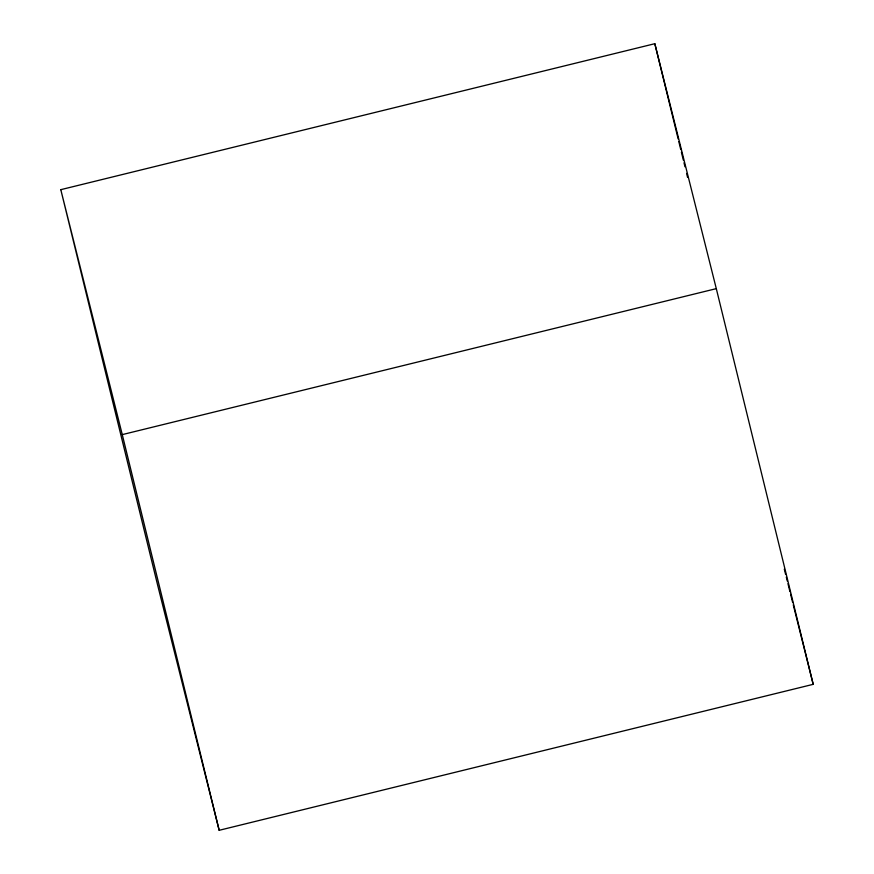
<?xml version="1.0" encoding="UTF-8"?>
<svg xmlns="http://www.w3.org/2000/svg" width="874" height="874" viewBox="0 0 874 874"><rect width="100%" height="100%" fill="white"/><g stroke="black" fill="none" stroke-linecap="round" stroke-linejoin="round"><path stroke-width="1.31" d="M60.798 189.669L654.823 43.7L716.298 288.639L813.202 684.331L219.177 830.3L157.702 585.361L60.798 189.669L122.262 434.618L219.177 830.3M122.262 434.618L716.298 288.639M784.295 569.138L785.628 574.436M786.294 577.08L787.288 581.057M787.955 583.701L789.943 591.643M790.609 594.298L792.609 602.241M793.275 604.884L813.202 684.331M654.823 43.7L678.169 138.977M678.814 141.632L680.759 149.574M681.403 152.218L683.348 160.16M684.003 162.804L684.976 166.77M686.593 173.391L687.565 177.356"/></g></svg>
